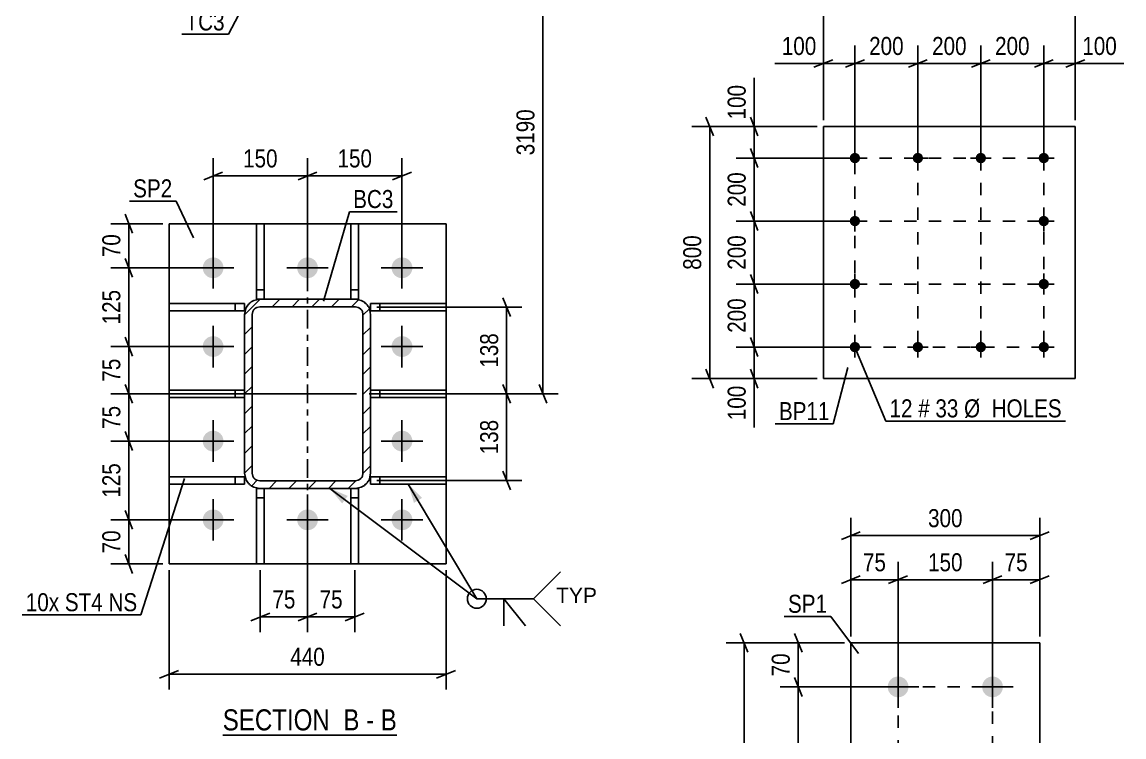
# Model space of a CAD drawing. Header units: millimetres. Extents: x 0 to 841, y 0 to 594.
# Drawn here: x 466.7 to 641.7, y 375.3 to 488.8 of the extents above; entities that cross this region are included whole.
import ezdxf

# ---------------------------------------------------------------- set-up
doc = ezdxf.new("R2010")
doc.units = ezdxf.units.MM
doc.linetypes.add('DXK_LINE_DOT2', pattern=[3.9198, 1.9599, -1.9599])
doc.linetypes.add('DXK_LINE_DOT3', pattern=[5.9187, 2.979, -0.9799, 0.9799, -0.9799])
doc.styles.add('Arial', font='ARIAL.TTF', dxfattribs={"height": 0.2})
doc.styles.add('Arial Narrow', font='ARIALN.TTF', dxfattribs={"height": 0.2})

# ---------------------------------------------------------------- blocks, each defined once
blk = doc.blocks.new('Unknown-681621213-14 - 29014')
at = {"color": 6, "linetype": 'Continuous'}
blk.add_line((498.55, 375.62), (526.2, 375.62), dxfattribs=at)
at = {"color": 0, "linetype": 'Continuous'}
for points in [[(516.66, 376.37), (516.66, 379.87), (498.55, 379.87), (498.55, 376.37)], [(520.27, 376.37), (520.27, 379.87), (517.71, 379.87), (517.71, 376.37)], [(522.59, 376.37), (522.59, 379.87), (521.32, 379.87), (521.32, 376.37)], [(526.2, 376.37), (526.2, 379.87), (523.64, 379.87), (523.64, 376.37)]]:
    blk.add_wipeout(points, dxfattribs=at)
at = {"color": 7, "linetype": 'Continuous', "style": 'Arial Narrow'}
for s, p in [('SECTION ', (498.55, 376.37)), ('B', (517.71, 376.37)), ('B', (523.64, 376.37)), ('-', (521.32, 376.37))]:
    blk.add_text(s, height=3.34, dxfattribs=at).set_placement(p)
blk = doc.blocks.new('Part-681621213-29037 - 29014')
at = {"color": 2, "linetype": 'Continuous'}
for p, q in [((518.92, 444.78), (518.92, 456.78)), ((518.92, 456.78), (520.12, 456.78)), ((520.12, 456.78), (520.12, 444.78)), ((520.12, 444.78), (519.62, 444.78))]:
    blk.add_line(p, q, dxfattribs=at)
at = {"color": 7, "linetype": 'DXK_LINE_DOT2'}
for p, q in [((518.92, 446.28), (520.12, 446.28)), ((519.62, 444.78), (518.92, 444.78))]:
    blk.add_line(p, q, dxfattribs=at)
blk = doc.blocks.new('Part-681621213-29035 - 29014')
at = {"color": 2, "linetype": 'Continuous'}
for p, q in [((518.92, 414.78), (518.92, 402.78)), ((520.12, 414.78), (519.62, 414.78)), ((520.12, 414.78), (520.12, 402.78)), ((520.12, 402.78), (518.92, 402.78))]:
    blk.add_line(p, q, dxfattribs=at)
at = {"color": 7, "linetype": 'DXK_LINE_DOT2'}
for p, q in [((519.62, 414.78), (518.92, 414.78)), ((518.92, 413.28), (520.12, 413.28))]:
    blk.add_line(p, q, dxfattribs=at)
blk = doc.blocks.new('Part-681621213-29036 - 29014')
at = {"color": 2, "linetype": 'Continuous'}
for p, q in [((503.92, 402.78), (503.92, 414.78)), ((503.92, 414.78), (504.42, 414.78)), ((505.12, 414.78), (505.12, 402.78)), ((505.12, 402.78), (503.92, 402.78))]:
    blk.add_line(p, q, dxfattribs=at)
at = {"color": 7, "linetype": 'DXK_LINE_DOT2'}
for p, q in [((503.92, 413.28), (505.12, 413.28)), ((504.42, 414.78), (505.12, 414.78))]:
    blk.add_line(p, q, dxfattribs=at)
blk = doc.blocks.new('Part-681621213-29020 - 29014')
at = {"linetype": 'Continuous'}
h = blk.add_hatch(dxfattribs=at)
h.set_pattern_fill('', scale=0.7, style=0, pattern_type=0)
h.set_pattern_definition([(45, (502.02, 417.1838), (-1.57154, 1.57154), [])])
h.paths.add_polyline_path([(502.02, 442.38), (502.02, 417.18), (502.2, 416.27), (502.72, 415.49), (503.5, 414.97), (504.42, 414.78), (519.62, 414.78), (520.54, 414.97), (521.32, 415.49), (521.84, 416.27), (522.02, 417.18), (522.02, 442.38), (521.84, 443.3), (521.32, 444.08), (520.54, 444.6), (519.62, 444.78), (504.42, 444.78), (503.5, 444.6), (502.72, 444.08), (502.2, 443.3)])
h.paths.add_polyline_path([(503.57, 443.23), (503.96, 443.49), (504.42, 443.58), (519.62, 443.58), (520.08, 443.49), (520.47, 443.23), (520.73, 442.84), (520.82, 442.38), (520.82, 417.18), (520.73, 416.72), (520.47, 416.34), (520.08, 416.08), (519.62, 415.98), (504.42, 415.98), (503.96, 416.08), (503.57, 416.34), (503.31, 416.72), (503.22, 417.18), (503.22, 442.38), (503.31, 442.84)])
at = {"color": 7, "linetype": 'DXK_LINE_DOT2'}
for p, q in [((503.5, 444.6), (504.42, 444.78)), ((504.42, 444.78), (519.62, 444.78)), ((519.62, 444.78), (520.54, 444.6)), ((502.02, 442.38), (502.2, 443.3)), ((503.31, 442.84), (503.22, 442.38)), ((504.42, 443.58), (503.96, 443.49)), ((504.42, 443.58), (519.62, 443.58)), ((520.08, 443.49), (519.62, 443.58)), ((520.82, 442.38), (520.73, 442.84)), ((521.84, 443.3), (522.02, 442.38)), ((502.02, 442.38), (502.02, 417.18)), ((503.22, 417.18), (503.22, 442.38)), ((520.82, 417.18), (520.82, 442.38)), ((522.02, 442.38), (522.02, 417.18)), ((502.2, 416.27), (502.02, 417.18)), ((503.22, 417.18), (503.31, 416.72)), ((520.73, 416.72), (520.82, 417.18)), ((522.02, 417.18), (521.84, 416.27)), ((504.42, 414.78), (503.5, 414.97)), ((503.96, 416.08), (504.42, 415.98)), ((504.42, 415.98), (519.62, 415.98)), ((519.62, 415.98), (520.08, 416.08)), ((520.54, 414.97), (519.62, 414.78)), ((504.42, 414.78), (519.62, 414.78))]:
    blk.add_line(p, q, dxfattribs=at)
at = {"color": 2, "linetype": 'Continuous'}
for p, q in [((504.42, 444.78), (503.5, 444.6)), ((504.42, 444.78), (519.62, 444.78)), ((520.54, 444.6), (519.62, 444.78)), ((502.2, 443.3), (502.02, 442.38)), ((503.22, 442.38), (503.31, 442.84)), ((503.96, 443.49), (504.42, 443.58)), ((504.42, 443.58), (519.62, 443.58)), ((519.62, 443.58), (520.08, 443.49)), ((520.73, 442.84), (520.82, 442.38)), ((522.02, 442.38), (521.84, 443.3)), ((502.02, 417.18), (502.02, 442.38)), ((503.22, 417.18), (503.22, 442.38)), ((520.82, 417.18), (520.82, 442.38)), ((522.02, 417.18), (522.02, 442.38)), ((502.02, 417.18), (502.2, 416.27)), ((503.31, 416.72), (503.22, 417.18)), ((520.82, 417.18), (520.73, 416.72)), ((521.84, 416.27), (522.02, 417.18)), ((503.5, 414.97), (504.42, 414.78)), ((504.42, 415.98), (503.96, 416.08)), ((504.42, 415.98), (519.62, 415.98)), ((520.08, 416.08), (519.62, 415.98)), ((519.62, 414.78), (520.54, 414.97)), ((504.42, 414.78), (519.62, 414.78))]:
    blk.add_line(p, q, dxfattribs=at)
at = {"color": 7, "linetype": 'DXK_LINE_DOT3'}
blk.add_line((512.02, 429.78), (512.02, 429.78), dxfattribs=at)
at = {"color": 7, "linetype": 'DXK_LINE_DOT2'}
for centre, radius, start, end in [((504.42, 442.38), 2.4, 112.5, 157.5), ((519.62, 442.38), 2.4, 22.5, 67.5), ((504.42, 442.38), 1.2, 112.5, 157.5), ((519.62, 442.38), 1.2, 22.5, 67.5), ((504.42, 417.18), 1.2, 202.5, 247.5), ((519.62, 417.18), 1.2, 292.5, 337.5), ((504.42, 417.18), 2.4, 202.5, 247.5), ((519.62, 417.18), 2.4, 292.5, 337.5)]:
    blk.add_arc(centre, radius, start, end, dxfattribs=at)
at = {"color": 2, "linetype": 'Continuous'}
for centre, radius, start, end in [((504.42, 442.38), 2.4, 112.5, 157.5), ((519.62, 442.38), 2.4, 22.5, 67.5), ((504.42, 442.38), 1.2, 112.5, 157.5), ((519.62, 442.38), 1.2, 22.5, 67.5), ((504.42, 417.18), 1.2, 202.5, 247.5), ((519.62, 417.18), 1.2, 292.5, 337.5), ((504.42, 417.18), 2.4, 202.5, 247.5), ((519.62, 417.18), 2.4, 292.5, 337.5)]:
    blk.add_arc(centre, radius, start, end, dxfattribs=at)
blk = doc.blocks.new('Part-681621213-29023 - 29014')
at = {"color": 7, "linetype": 'DXK_LINE_DOT3'}
blk.add_line((512.02, 392.78), (512.02, 466.78), dxfattribs=at)
at = {"color": 2, "linetype": 'Continuous'}
for p, q in [((490.02, 402.78), (490.02, 456.78)), ((534.02, 456.78), (490.02, 456.78)), ((534.02, 402.78), (534.02, 456.78)), ((534.02, 402.78), (490.02, 402.78))]:
    blk.add_line(p, q, dxfattribs=at)
blk = doc.blocks.new('Bolt-681621213-29088 - 29014')
at = {"linetype": 'Continuous'}
for points in [[(495.37, 449.78, -1), (498.67, 449.78, -1)], [(510.37, 449.78, -1), (513.67, 449.78, -1)], [(525.37, 449.78, -1), (528.67, 449.78, -1)], [(495.37, 437.28, -1), (498.67, 437.28, -1)], [(525.37, 437.28, -1), (528.67, 437.28, -1)], [(495.37, 422.28, -1), (498.67, 422.28, -1)], [(525.37, 422.28, -1), (528.67, 422.28, -1)], [(495.37, 409.78, -1), (498.67, 409.78, -1)], [(510.37, 409.78, -1), (513.67, 409.78, -1)], [(525.37, 409.78, -1), (528.67, 409.78, -1)]]:
    blk.add_hatch(color=1, dxfattribs=at).paths.add_polyline_path(points)
at = {"color": 1, "linetype": 'Continuous'}
for p, q in [((497.02, 446.48), (497.02, 453.08)), ((512.02, 446.48), (512.02, 453.08)), ((527.02, 446.48), (527.02, 453.08)), ((500.32, 449.78), (493.72, 449.78)), ((515.32, 449.78), (508.72, 449.78)), ((530.32, 449.78), (523.72, 449.78)), ((497.02, 433.98), (497.02, 440.58)), ((527.02, 433.98), (527.02, 440.58)), ((500.32, 437.28), (493.72, 437.28)), ((530.32, 437.28), (523.72, 437.28)), ((497.02, 418.98), (497.02, 425.58)), ((527.02, 418.98), (527.02, 425.58)), ((500.32, 422.28), (493.72, 422.28)), ((530.32, 422.28), (523.72, 422.28)), ((497.02, 406.48), (497.02, 413.08)), ((512.02, 406.48), (512.02, 413.08)), ((527.02, 406.48), (527.02, 413.08)), ((500.32, 409.78), (493.72, 409.78)), ((515.32, 409.78), (508.72, 409.78)), ((530.32, 409.78), (523.72, 409.78))]:
    blk.add_line(p, q, dxfattribs=at)
blk = doc.blocks.new('Part-681621213-29038 - 29014')
at = {"color": 2, "linetype": 'Continuous'}
for p, q in [((503.92, 444.78), (503.92, 456.78)), ((503.92, 456.78), (505.12, 456.78)), ((505.12, 456.78), (505.12, 444.78)), ((503.92, 444.78), (504.42, 444.78))]:
    blk.add_line(p, q, dxfattribs=at)
at = {"color": 7, "linetype": 'DXK_LINE_DOT2'}
for p, q in [((503.92, 446.28), (505.12, 446.28)), ((504.42, 444.78), (505.12, 444.78))]:
    blk.add_line(p, q, dxfattribs=at)
blk = doc.blocks.new('Part-681621213-29039 - 29014')
at = {"color": 2, "linetype": 'Continuous'}
for p, q in [((490.02, 429.18), (490.02, 430.38)), ((490.02, 430.38), (502.02, 430.38)), ((490.02, 429.18), (502.02, 429.18))]:
    blk.add_line(p, q, dxfattribs=at)
at = {"color": 7, "linetype": 'DXK_LINE_DOT2'}
for p, q in [((500.52, 429.18), (500.52, 430.38)), ((502.02, 430.38), (502.02, 429.18))]:
    blk.add_line(p, q, dxfattribs=at)
blk = doc.blocks.new('Part-681621213-29040 - 29014')
at = {"color": 2, "linetype": 'Continuous'}
for p, q in [((490.02, 442.93), (490.02, 444.13)), ((490.02, 444.13), (502.02, 444.13)), ((490.02, 442.93), (502.02, 442.93)), ((502.02, 444.13), (502.02, 442.93))]:
    blk.add_line(p, q, dxfattribs=at)
at = {"color": 7, "linetype": 'DXK_LINE_DOT2'}
blk.add_line((500.52, 442.93), (500.52, 444.13), dxfattribs=at)
blk = doc.blocks.new('Part-681621213-29041 - 29014')
at = {"color": 2, "linetype": 'Continuous'}
for p, q in [((490.02, 415.43), (490.02, 416.63)), ((490.02, 416.63), (502.02, 416.63)), ((502.02, 416.63), (502.02, 415.43)), ((490.02, 415.43), (502.02, 415.43))]:
    blk.add_line(p, q, dxfattribs=at)
at = {"color": 7, "linetype": 'DXK_LINE_DOT2'}
blk.add_line((500.52, 415.43), (500.52, 416.63), dxfattribs=at)
blk = doc.blocks.new('Part-681621213-29042 - 29014')
at = {"color": 2, "linetype": 'Continuous'}
for p, q in [((534.02, 430.38), (522.02, 430.38)), ((534.02, 429.18), (522.02, 429.18)), ((534.02, 430.38), (534.02, 429.18))]:
    blk.add_line(p, q, dxfattribs=at)
at = {"color": 7, "linetype": 'DXK_LINE_DOT2'}
for p, q in [((522.02, 430.38), (522.02, 429.18)), ((523.52, 429.18), (523.52, 430.38))]:
    blk.add_line(p, q, dxfattribs=at)
blk = doc.blocks.new('Part-681621213-29043 - 29014')
at = {"color": 2, "linetype": 'Continuous'}
for p, q in [((534.02, 444.13), (522.02, 444.13)), ((522.02, 442.93), (522.02, 444.13)), ((534.02, 442.93), (522.02, 442.93)), ((534.02, 444.13), (534.02, 442.93))]:
    blk.add_line(p, q, dxfattribs=at)
at = {"color": 7, "linetype": 'DXK_LINE_DOT2'}
blk.add_line((523.52, 442.93), (523.52, 444.13), dxfattribs=at)
blk = doc.blocks.new('Part-681621213-29044 - 29014')
at = {"color": 2, "linetype": 'Continuous'}
for p, q in [((534.02, 416.63), (522.02, 416.63)), ((522.02, 415.43), (522.02, 416.63)), ((534.02, 416.63), (534.02, 415.43)), ((534.02, 415.43), (522.02, 415.43))]:
    blk.add_line(p, q, dxfattribs=at)
at = {"color": 7, "linetype": 'DXK_LINE_DOT2'}
blk.add_line((523.52, 415.43), (523.52, 416.63), dxfattribs=at)
blk = doc.blocks.new('Bolt-681621213-30361 - 30359')
at = {"linetype": 'Continuous'}
for points in [[(605.82, 384.92, -1), (605.82, 381.62, -1)], [(620.82, 384.92, -1), (620.82, 381.62, -1)], [(605.82, 354.92, -1), (605.82, 351.62, -1)], [(620.82, 354.92, -1), (620.82, 351.62, -1)]]:
    blk.add_hatch(color=1, dxfattribs=at).paths.add_polyline_path(points)
at = {"color": 1, "linetype": 'Continuous'}
for p, q in [((605.82, 386.57), (605.82, 379.97)), ((620.82, 386.57), (620.82, 379.97)), ((602.52, 383.27), (609.12, 383.27)), ((617.52, 383.27), (624.12, 383.27)), ((605.82, 356.57), (605.82, 349.97)), ((620.82, 356.57), (620.82, 349.97)), ((602.52, 353.27), (609.12, 353.27)), ((617.52, 353.27), (624.12, 353.27))]:
    blk.add_line(p, q, dxfattribs=at)
blk = doc.blocks.new('Part-681621213-30360 - 30359')
at = {"color": 2, "linetype": 'Continuous'}
for p, q in [((598.32, 346.27), (598.32, 390.27)), ((598.32, 390.27), (628.32, 390.27)), ((628.32, 390.27), (628.32, 346.27)), ((628.32, 346.27), (598.32, 346.27))]:
    blk.add_line(p, q, dxfattribs=at)
blk = doc.blocks.new('Part-681621213-30452 - 30451')
at = {"color": 2, "linetype": 'Continuous'}
for p, q in [((593.96, 432.2), (593.96, 472.2)), ((593.96, 472.2), (633.96, 472.2)), ((633.96, 472.2), (633.96, 432.2)), ((633.96, 432.2), (593.96, 432.2))]:
    blk.add_line(p, q, dxfattribs=at)
blk = doc.blocks.new('Bolt-681621213-30453 - 30451')
at = {"linetype": 'Continuous'}
for points in [[(598.96, 468.02, -1), (598.96, 466.37, -1)], [(608.96, 468.02, -1), (608.96, 466.37, -1)], [(618.96, 468.02, -1), (618.96, 466.37, -1)], [(628.96, 468.02, -1), (628.96, 466.37, -1)], [(598.96, 458.02, -1), (598.96, 456.37, -1)], [(628.96, 458.02, -1), (628.96, 456.37, -1)], [(598.96, 448.02, -1), (598.96, 446.37, -1)], [(628.96, 448.02, -1), (628.96, 446.37, -1)], [(598.96, 438.02, -1), (598.96, 436.37, -1)], [(608.96, 438.02, -1), (608.96, 436.37, -1)], [(618.96, 438.02, -1), (618.96, 436.37, -1)], [(628.96, 438.02, -1), (628.96, 436.37, -1)]]:
    blk.add_hatch(color=1, dxfattribs=at).paths.add_polyline_path(points)
at = {"color": 1, "linetype": 'Continuous'}
for p, q in [((598.96, 468.85), (598.96, 465.55)), ((608.96, 468.85), (608.96, 465.55)), ((618.96, 468.85), (618.96, 465.55)), ((628.96, 468.85), (628.96, 465.55)), ((597.31, 467.2), (600.61, 467.2)), ((607.31, 467.2), (610.61, 467.2)), ((617.31, 467.2), (620.61, 467.2)), ((627.31, 467.2), (630.61, 467.2)), ((598.96, 458.85), (598.96, 455.55)), ((628.96, 458.85), (628.96, 455.55)), ((597.31, 457.2), (600.61, 457.2)), ((627.31, 457.2), (630.61, 457.2)), ((598.96, 448.85), (598.96, 445.55)), ((628.96, 448.85), (628.96, 445.55)), ((597.31, 447.2), (600.61, 447.2)), ((627.31, 447.2), (630.61, 447.2)), ((598.96, 438.85), (598.96, 435.55)), ((608.96, 438.85), (608.96, 435.55)), ((618.96, 438.85), (618.96, 435.55)), ((628.96, 438.85), (628.96, 435.55)), ((597.31, 437.2), (600.61, 437.2)), ((607.31, 437.2), (610.61, 437.2)), ((617.31, 437.2), (620.61, 437.2)), ((627.31, 437.2), (630.61, 437.2))]:
    blk.add_line(p, q, dxfattribs=at)
blk = doc.blocks.new('Rectangle-681621213-31766 - 30359')
at = {"color": 1, "linetype": 'DXK_LINE_DOT2'}
blk.add_lwpolyline([(605.82, 383.27), (620.82, 383.27), (620.82, 353.27), (605.82, 353.27), (605.82, 383.27)], close=True, dxfattribs=at)
blk = doc.blocks.new('Rectangle-681621213-31738 - 30451')
at = {"color": 1, "linetype": 'DXK_LINE_DOT2'}
blk.add_lwpolyline([(598.96, 467.2), (628.96, 467.2), (628.96, 437.2), (598.96, 437.2), (598.96, 467.2)], close=True, dxfattribs=at)
blk = doc.blocks.new('Line-681621213-31807 - 30451')
at = {"color": 1, "linetype": 'DXK_LINE_DOT2'}
blk.add_line((608.96, 467.2), (608.96, 437.2), dxfattribs=at)
blk = doc.blocks.new('Line-681621213-31820 - 30451')
at = {"color": 1, "linetype": 'DXK_LINE_DOT2'}
blk.add_line((618.96, 467.2), (618.96, 437.2), dxfattribs=at)
blk = doc.blocks.new('Line-681621213-31833 - 30451')
at = {"color": 1, "linetype": 'DXK_LINE_DOT2'}
blk.add_line((598.96, 457.2), (628.96, 457.2), dxfattribs=at)
blk = doc.blocks.new('Line-681621213-31846 - 30451')
at = {"color": 1, "linetype": 'DXK_LINE_DOT2'}
blk.add_line((598.96, 447.2), (628.96, 447.2), dxfattribs=at)
blk = doc.blocks.new('StraightDimension-681621213-37004 - 29014')
at = {"color": 7, "linetype": 'Continuous'}
for p, q in [((496.02, 409.78), (480.78, 409.78)), ((483.03, 411.28), (484.23, 408.28)), ((483.63, 402.78), (483.63, 409.78)), ((489.02, 402.78), (480.78, 402.78)), ((484.23, 401.28), (483.03, 404.28))]:
    blk.add_line(p, q, dxfattribs=at)
at = {"color": 0}
blk.add_wipeout([(482.88, 408.71), (478.68, 408.71), (478.68, 403.86), (482.88, 403.86)], dxfattribs=at)
at = {"color": 3, "style": 'Arial Narrow'}
blk.add_text('70', height=2.863, rotation=90.0002, dxfattribs=at).set_placement((482.28, 404.46))
blk = doc.blocks.new('StraightDimension-681621213-37003 - 29014')
at = {"color": 7, "linetype": 'Continuous'}
for p, q in [((483.03, 423.78), (484.23, 420.78)), ((496.02, 422.28), (480.78, 422.28)), ((483.63, 409.78), (483.63, 422.28)), ((496.02, 409.78), (480.78, 409.78)), ((484.23, 408.28), (483.03, 411.28))]:
    blk.add_line(p, q, dxfattribs=at)
at = {"color": 0}
blk.add_wipeout([(482.88, 419.38), (478.68, 419.38), (478.68, 412.69), (482.88, 412.69)], dxfattribs=at)
at = {"color": 3, "style": 'Arial Narrow'}
blk.add_text('125', height=2.863, rotation=90.0002, dxfattribs=at).set_placement((482.28, 413.29))
blk = doc.blocks.new('StraightDimension-681621213-37002 - 29014')
at = {"color": 7, "linetype": 'Continuous'}
for p, q in [((483.03, 431.28), (484.23, 428.28)), ((519.82, 429.78), (480.78, 429.78)), ((483.63, 422.28), (483.63, 429.78)), ((484.23, 420.78), (483.03, 423.78)), ((496.02, 422.28), (480.78, 422.28))]:
    blk.add_line(p, q, dxfattribs=at)
at = {"color": 0}
blk.add_wipeout([(482.88, 428.46), (478.68, 428.46), (478.68, 423.61), (482.88, 423.61)], dxfattribs=at)
at = {"color": 3, "style": 'Arial Narrow'}
blk.add_text('75', height=2.863, rotation=90.0002, dxfattribs=at).set_placement((482.28, 424.21))
blk = doc.blocks.new('StraightDimension-681621213-29830 - 29014')
at = {"color": 7, "linetype": 'Continuous'}
for p, q in [((544.24, 442.03), (543.04, 445.03)), ((523.02, 443.53), (546.04, 443.53)), ((543.64, 429.78), (543.64, 443.53)), ((543.04, 431.28), (544.24, 428.28)), ((523.02, 429.78), (546.04, 429.78))]:
    blk.add_line(p, q, dxfattribs=at)
at = {"color": 0}
blk.add_wipeout([(542.89, 440), (538.69, 440), (538.69, 433.32), (542.89, 433.32)], dxfattribs=at)
at = {"color": 3, "style": 'Arial Narrow'}
blk.add_text('138', height=2.863, rotation=90.0002, dxfattribs=at).set_placement((542.29, 433.92))
blk = doc.blocks.new('StraightDimension-681621213-36954 - 29014')
at = {"color": 7, "linetype": 'Continuous'}
for p, q in [((497.02, 450.78), (497.02, 467.2)), ((512.02, 450.78), (512.02, 467.2)), ((498.52, 464.95), (495.52, 463.75)), ((497.02, 464.35), (512.02, 464.35)), ((510.52, 463.75), (513.52, 464.95))]:
    blk.add_line(p, q, dxfattribs=at)
at = {"color": 0}
blk.add_wipeout([(507.86, 465.1), (507.86, 469.3), (501.18, 469.3), (501.18, 465.1)], dxfattribs=at)
at = {"color": 3, "style": 'Arial Narrow'}
blk.add_text('150', height=2.863, dxfattribs=at).set_placement((501.78, 465.7))
blk = doc.blocks.new('StraightDimension-681621213-37001 - 29014')
at = {"color": 7, "linetype": 'Continuous'}
for p, q in [((483.03, 438.78), (484.23, 435.78)), ((496.02, 437.28), (480.78, 437.28)), ((483.63, 429.78), (483.63, 437.28)), ((484.23, 428.28), (483.03, 431.28)), ((519.82, 429.78), (480.78, 429.78))]:
    blk.add_line(p, q, dxfattribs=at)
at = {"color": 0}
blk.add_wipeout([(482.88, 435.96), (478.68, 435.96), (478.68, 431.11), (482.88, 431.11)], dxfattribs=at)
at = {"color": 3, "style": 'Arial Narrow'}
blk.add_text('75', height=2.863, rotation=90.0002, dxfattribs=at).set_placement((482.28, 431.71))
blk = doc.blocks.new('StraightDimension-681621213-36999 - 29014')
at = {"color": 7, "linetype": 'Continuous'}
for p, q in [((483.03, 458.28), (484.23, 455.28)), ((489.02, 456.78), (480.78, 456.78)), ((483.63, 449.78), (483.63, 456.78)), ((484.23, 448.28), (483.03, 451.28)), ((496.02, 449.78), (480.78, 449.78))]:
    blk.add_line(p, q, dxfattribs=at)
at = {"color": 0}
blk.add_wipeout([(482.88, 455.71), (478.68, 455.71), (478.68, 450.86), (482.88, 450.86)], dxfattribs=at)
at = {"color": 3, "style": 'Arial Narrow'}
blk.add_text('70', height=2.863, rotation=90.0002, dxfattribs=at).set_placement((482.28, 451.46))
blk = doc.blocks.new('StraightDimension-681621213-30105 - 29014')
at = {"color": 7, "linetype": 'Continuous'}
for p, q in [((512.02, 413.78), (512.02, 391.97)), ((519.52, 401.78), (519.52, 391.97)), ((510.52, 393.77), (513.52, 394.97)), ((512.02, 394.37), (519.52, 394.37)), ((521.02, 394.97), (518.02, 393.77))]:
    blk.add_line(p, q, dxfattribs=at)
at = {"color": 0}
blk.add_wipeout([(518.2, 395.12), (518.2, 399.32), (513.34, 399.32), (513.34, 395.12)], dxfattribs=at)
at = {"color": 3, "style": 'Arial Narrow'}
blk.add_text('75', height=2.863, dxfattribs=at).set_placement((513.94, 395.72))
blk = doc.blocks.new('StraightDimension-681621213-29816 - 29014')
at = {"color": 7, "linetype": 'Continuous'}
for p, q in [((550.01, 511.28), (548.81, 514.28)), ((523.02, 512.78), (551.81, 512.78)), ((549.41, 429.78), (549.41, 512.78)), ((548.81, 431.28), (550.01, 428.28)), ((521.82, 429.78), (551.81, 429.78))]:
    blk.add_line(p, q, dxfattribs=at)
at = {"color": 0}
blk.add_wipeout([(548.66, 475.54), (544.46, 475.54), (544.46, 467.03), (548.66, 467.03)], dxfattribs=at)
at = {"color": 3, "style": 'Arial Narrow'}
blk.add_text('3190', height=2.863, rotation=90.0002, dxfattribs=at).set_placement((548.06, 467.63))
blk = doc.blocks.new('StraightDimension-681621213-36956 - 29014')
at = {"color": 7, "linetype": 'Continuous'}
for p, q in [((512.02, 450.78), (512.02, 467.2)), ((527.02, 450.78), (527.02, 467.2)), ((513.52, 464.95), (510.52, 463.75)), ((512.02, 464.35), (527.02, 464.35)), ((525.52, 463.75), (528.52, 464.95))]:
    blk.add_line(p, q, dxfattribs=at)
at = {"color": 0}
blk.add_wipeout([(522.86, 465.1), (522.86, 469.3), (516.18, 469.3), (516.18, 465.1)], dxfattribs=at)
at = {"color": 3, "style": 'Arial Narrow'}
blk.add_text('150', height=2.863, dxfattribs=at).set_placement((516.78, 465.7))
blk = doc.blocks.new('StraightDimension-681621213-30106 - 29014')
at = {"color": 7, "linetype": 'Continuous'}
for p, q in [((512.02, 413.78), (512.02, 391.97)), ((504.52, 401.78), (504.52, 391.97)), ((503.02, 393.77), (506.02, 394.97)), ((504.52, 394.37), (512.02, 394.37)), ((513.52, 394.97), (510.52, 393.77))]:
    blk.add_line(p, q, dxfattribs=at)
at = {"color": 0}
blk.add_wipeout([(510.7, 395.12), (510.7, 399.32), (505.84, 399.32), (505.84, 395.12)], dxfattribs=at)
at = {"color": 3, "style": 'Arial Narrow'}
blk.add_text('75', height=2.863, dxfattribs=at).set_placement((506.44, 395.72))
blk = doc.blocks.new('StraightDimension-681621213-30281 - 29014')
at = {"color": 7, "linetype": 'Continuous'}
for p, q in [((490.02, 401.78), (490.02, 382.87)), ((534.02, 401.78), (534.02, 382.87)), ((491.52, 385.87), (488.52, 384.67)), ((490.02, 385.27), (534.02, 385.27)), ((532.52, 384.67), (535.52, 385.87))]:
    blk.add_line(p, q, dxfattribs=at)
at = {"color": 0}
blk.add_wipeout([(515.36, 386.02), (515.36, 390.22), (508.68, 390.22), (508.68, 386.02)], dxfattribs=at)
at = {"color": 3, "style": 'Arial Narrow'}
blk.add_text('440', height=2.863, dxfattribs=at).set_placement((509.28, 386.62))
blk = doc.blocks.new('StraightDimension-681621213-29831 - 29014')
at = {"color": 7, "linetype": 'Continuous'}
for p, q in [((544.24, 428.28), (543.04, 431.28)), ((523.02, 429.78), (546.04, 429.78)), ((543.64, 416.03), (543.64, 429.78)), ((543.04, 417.53), (544.24, 414.53)), ((523.02, 416.03), (546.04, 416.03))]:
    blk.add_line(p, q, dxfattribs=at)
at = {"color": 0}
blk.add_wipeout([(542.89, 426.25), (538.69, 426.25), (538.69, 419.57), (542.89, 419.57)], dxfattribs=at)
at = {"color": 3, "style": 'Arial Narrow'}
blk.add_text('138', height=2.863, rotation=90.0002, dxfattribs=at).set_placement((542.29, 420.17))
blk = doc.blocks.new('StraightDimension-681621213-37000 - 29014')
at = {"color": 7, "linetype": 'Continuous'}
for p, q in [((484.23, 448.28), (483.03, 451.28)), ((496.02, 449.78), (480.78, 449.78)), ((483.63, 437.28), (483.63, 449.78)), ((483.03, 438.78), (484.23, 435.78)), ((496.02, 437.28), (480.78, 437.28))]:
    blk.add_line(p, q, dxfattribs=at)
at = {"color": 0}
blk.add_wipeout([(482.88, 446.88), (478.68, 446.88), (478.68, 440.19), (482.88, 440.19)], dxfattribs=at)
at = {"color": 3, "style": 'Arial Narrow'}
blk.add_text('125', height=2.863, rotation=90.0002, dxfattribs=at).set_placement((482.28, 440.79))
blk = doc.blocks.new('StraightDimension-681621213-30585 - 30359')
at = {"color": 7, "linetype": 'Continuous'}
for p, q in [((581.95, 388.77), (580.75, 391.77)), ((597.32, 390.27), (578.5, 390.27)), ((581.35, 346.27), (581.35, 390.27)), ((580.75, 347.77), (581.95, 344.77)), ((597.32, 346.27), (578.5, 346.27))]:
    blk.add_line(p, q, dxfattribs=at)
at = {"color": 0}
blk.add_wipeout([(580.6, 371.61), (576.4, 371.61), (576.4, 364.92), (580.6, 364.92)], dxfattribs=at)
at = {"color": 3, "style": 'Arial Narrow'}
blk.add_text('440', height=2.863, rotation=90.0002, dxfattribs=at).set_placement((580, 365.52))
blk = doc.blocks.new('StraightDimension-681621213-30573 - 30359')
at = {"color": 7, "linetype": 'Continuous'}
for p, q in [((589.36, 391.77), (590.56, 388.77)), ((597.32, 390.27), (587.11, 390.27)), ((589.96, 383.27), (589.96, 390.27)), ((590.56, 381.77), (589.36, 384.77)), ((604.82, 383.27), (587.11, 383.27))]:
    blk.add_line(p, q, dxfattribs=at)
at = {"color": 0}
blk.add_wipeout([(589.21, 389.19), (585.01, 389.19), (585.01, 384.34), (589.21, 384.34)], dxfattribs=at)
at = {"color": 3, "style": 'Arial Narrow'}
blk.add_text('70', height=2.863, rotation=90.0002, dxfattribs=at).set_placement((588.61, 384.94))
blk = doc.blocks.new('StraightDimension-681621213-30574 - 30359')
at = {"color": 7, "linetype": 'Continuous'}
for p, q in [((590.56, 381.77), (589.36, 384.77)), ((604.82, 383.27), (587.11, 383.27)), ((589.96, 353.27), (589.96, 383.27)), ((589.36, 354.77), (590.56, 351.77)), ((604.82, 353.27), (587.11, 353.27))]:
    blk.add_line(p, q, dxfattribs=at)
at = {"color": 0}
blk.add_wipeout([(589.21, 371.61), (585.01, 371.61), (585.01, 364.92), (589.21, 364.92)], dxfattribs=at)
at = {"color": 3, "style": 'Arial Narrow'}
blk.add_text('300', height=2.863, rotation=90.0002, dxfattribs=at).set_placement((588.61, 365.52))
blk = doc.blocks.new('StraightDimension-681621213-30589 - 30359')
at = {"color": 7, "linetype": 'Continuous'}
for p, q in [((620.82, 384.27), (620.82, 403.12)), ((628.32, 391.27), (628.32, 403.12)), ((619.32, 399.67), (622.32, 400.87)), ((629.82, 400.87), (626.82, 399.67)), ((620.82, 400.27), (628.32, 400.27))]:
    blk.add_line(p, q, dxfattribs=at)
at = {"color": 0}
blk.add_wipeout([(627, 401.02), (627, 405.22), (622.14, 405.22), (622.14, 401.02)], dxfattribs=at)
at = {"color": 3, "style": 'Arial Narrow'}
blk.add_text('75', height=2.863, dxfattribs=at).set_placement((622.74, 401.62))
blk = doc.blocks.new('StraightDimension-681621213-30590 - 30359')
at = {"color": 7, "linetype": 'Continuous'}
for p, q in [((605.82, 384.27), (605.82, 403.12)), ((620.82, 384.27), (620.82, 403.12)), ((607.32, 400.87), (604.32, 399.67)), ((619.32, 399.67), (622.32, 400.87)), ((605.82, 400.27), (620.82, 400.27))]:
    blk.add_line(p, q, dxfattribs=at)
at = {"color": 0}
blk.add_wipeout([(616.66, 401.02), (616.66, 405.22), (609.98, 405.22), (609.98, 401.02)], dxfattribs=at)
at = {"color": 3, "style": 'Arial Narrow'}
blk.add_text('150', height=2.863, dxfattribs=at).set_placement((610.58, 401.62))
blk = doc.blocks.new('StraightDimension-681621213-30591 - 30359')
at = {"color": 7, "linetype": 'Continuous'}
for p, q in [((598.32, 391.27), (598.32, 403.12)), ((605.82, 384.27), (605.82, 403.12)), ((596.82, 399.67), (599.82, 400.87)), ((607.32, 400.87), (604.32, 399.67)), ((598.32, 400.27), (605.82, 400.27))]:
    blk.add_line(p, q, dxfattribs=at)
at = {"color": 0}
blk.add_wipeout([(604.5, 401.02), (604.5, 405.22), (599.64, 405.22), (599.64, 401.02)], dxfattribs=at)
at = {"color": 3, "style": 'Arial Narrow'}
blk.add_text('75', height=2.863, dxfattribs=at).set_placement((600.24, 401.62))
blk = doc.blocks.new('StraightDimension-681621213-30601 - 30359')
at = {"color": 7, "linetype": 'Continuous'}
for p, q in [((598.32, 391.27), (598.32, 410.12)), ((628.32, 391.27), (628.32, 410.12)), ((599.82, 407.87), (596.82, 406.67)), ((626.82, 406.67), (629.82, 407.87)), ((598.32, 407.27), (628.32, 407.27))]:
    blk.add_line(p, q, dxfattribs=at)
at = {"color": 0}
blk.add_wipeout([(616.66, 408.02), (616.66, 412.22), (609.98, 412.22), (609.98, 408.02)], dxfattribs=at)
at = {"color": 3, "style": 'Arial Narrow'}
blk.add_text('300', height=2.863, dxfattribs=at).set_placement((610.58, 408.62))
blk = doc.blocks.new('StraightDimension-681621213-30737 - 30451')
at = {"color": 7, "linetype": 'Continuous'}
for p, q in [((628.96, 468.2), (628.96, 485.05)), ((633.96, 473.2), (633.96, 485.05)), ((627.46, 481.6), (630.46, 482.8)), ((628.96, 482.2), (633.96, 482.2)), ((635.46, 482.8), (632.46, 481.6))]:
    blk.add_line(p, q, dxfattribs=at)
at = {"color": 0}
blk.add_wipeout([(641.17, 482.95), (641.17, 487.15), (634.48, 487.15), (634.48, 482.95)], dxfattribs=at)
at = {"color": 7, "linetype": 'Continuous'}
blk.add_line((633.96, 482.2), (641.69, 482.2), dxfattribs=at)
blk.add_line((633.96, 482.2), (641.69, 482.2), dxfattribs=at)
at = {"color": 3, "style": 'Arial Narrow'}
blk.add_text('100', height=2.863, dxfattribs=at).set_placement((635.08, 483.55))
blk = doc.blocks.new('StraightDimension-681621213-37283 - 30451')
at = {"color": 7, "linetype": 'Continuous'}
for p, q in [((608.96, 468.2), (608.96, 485.05)), ((618.96, 468.2), (618.96, 485.05)), ((607.46, 481.6), (610.46, 482.8)), ((608.96, 482.2), (618.96, 482.2)), ((620.46, 482.8), (617.46, 481.6))]:
    blk.add_line(p, q, dxfattribs=at)
at = {"color": 0}
blk.add_wipeout([(617.3, 482.95), (617.3, 487.15), (610.62, 487.15), (610.62, 482.95)], dxfattribs=at)
at = {"color": 3, "style": 'Arial Narrow'}
blk.add_text('200', height=2.863, dxfattribs=at).set_placement((611.22, 483.55))
blk = doc.blocks.new('StraightDimension-681621213-30713 - 30451')
at = {"color": 7, "linetype": 'Continuous'}
for p, q in [((582.36, 473.7), (583.56, 470.7)), ((592.96, 472.2), (580.11, 472.2)), ((582.96, 467.2), (582.96, 472.2)), ((583.56, 465.7), (582.36, 468.7)), ((597.96, 467.2), (580.11, 467.2))]:
    blk.add_line(p, q, dxfattribs=at)
at = {"color": 0}
blk.add_wipeout([(582.21, 479.41), (578.01, 479.41), (578.01, 472.72), (582.21, 472.72)], dxfattribs=at)
at = {"color": 7, "linetype": 'Continuous'}
blk.add_line((582.96, 472.2), (582.96, 479.93), dxfattribs=at)
blk.add_line((582.96, 472.2), (582.96, 479.93), dxfattribs=at)
at = {"color": 3, "style": 'Arial Narrow'}
blk.add_text('100', height=2.863, rotation=90.0002, dxfattribs=at).set_placement((581.61, 473.32))
blk = doc.blocks.new('StraightDimension-681621213-30717 - 30451')
at = {"color": 7, "linetype": 'Continuous'}
for p, q in [((582.36, 438.7), (583.56, 435.7)), ((597.96, 437.2), (580.11, 437.2)), ((582.96, 432.2), (582.96, 437.2)), ((583.56, 430.7), (582.36, 433.7)), ((592.96, 432.2), (580.11, 432.2))]:
    blk.add_line(p, q, dxfattribs=at)
at = {"color": 0}
blk.add_wipeout([(582.21, 431.67), (578.01, 431.67), (578.01, 424.99), (582.21, 424.99)], dxfattribs=at)
at = {"color": 7, "linetype": 'Continuous'}
blk.add_line((582.96, 432.2), (582.96, 424.46), dxfattribs=at)
blk.add_line((582.96, 432.2), (582.96, 424.46), dxfattribs=at)
at = {"color": 3, "style": 'Arial Narrow'}
blk.add_text('100', height=2.863, rotation=90.0002, dxfattribs=at).set_placement((581.61, 425.59))
blk = doc.blocks.new('StraightDimension-681621213-30733 - 30451')
at = {"color": 7, "linetype": 'Continuous'}
for p, q in [((576.5, 470.7), (575.3, 473.7)), ((592.96, 472.2), (573.05, 472.2)), ((575.9, 432.2), (575.9, 472.2)), ((575.3, 433.7), (576.5, 430.7)), ((592.96, 432.2), (573.05, 432.2))]:
    blk.add_line(p, q, dxfattribs=at)
at = {"color": 0}
blk.add_wipeout([(575.15, 455.54), (570.95, 455.54), (570.95, 448.86), (575.15, 448.86)], dxfattribs=at)
at = {"color": 3, "style": 'Arial Narrow'}
blk.add_text('800', height=2.863, rotation=90.0002, dxfattribs=at).set_placement((574.55, 449.46))
blk = doc.blocks.new('StraightDimension-681621213-30741 - 30451')
at = {"color": 7, "linetype": 'Continuous'}
for p, q in [((593.96, 473.2), (593.96, 485.05)), ((598.96, 468.2), (598.96, 485.05)), ((592.46, 481.6), (595.46, 482.8)), ((593.96, 482.2), (598.96, 482.2)), ((600.46, 482.8), (597.46, 481.6))]:
    blk.add_line(p, q, dxfattribs=at)
at = {"color": 0}
blk.add_wipeout([(593.43, 482.95), (593.43, 487.15), (586.75, 487.15), (586.75, 482.95)], dxfattribs=at)
at = {"color": 7, "linetype": 'Continuous'}
blk.add_line((593.96, 482.2), (586.23, 482.2), dxfattribs=at)
blk.add_line((593.96, 482.2), (586.23, 482.2), dxfattribs=at)
at = {"color": 3, "style": 'Arial Narrow'}
blk.add_text('100', height=2.863, dxfattribs=at).set_placement((587.35, 483.55))
blk = doc.blocks.new('StraightDimension-681621213-30757 - 30451')
at = {"color": 7, "linetype": 'Continuous'}
for p, q in [((593.96, 473.2), (593.96, 493.5)), ((633.96, 473.2), (633.96, 493.5)), ((595.46, 491.25), (592.46, 490.05)), ((593.96, 490.65), (633.96, 490.65)), ((632.46, 490.05), (635.46, 491.25))]:
    blk.add_line(p, q, dxfattribs=at)
at = {"color": 0}
blk.add_wipeout([(617.3, 491.4), (617.3, 495.6), (610.62, 495.6), (610.62, 491.4)], dxfattribs=at)
at = {"color": 3, "style": 'Arial Narrow'}
blk.add_text('800', height=2.863, dxfattribs=at).set_placement((611.22, 492))
blk = doc.blocks.new('StraightDimension-681621213-37275 - 30451')
at = {"color": 7, "linetype": 'Continuous'}
for p, q in [((582.36, 448.7), (583.56, 445.7)), ((597.96, 447.2), (580.11, 447.2)), ((582.96, 437.2), (582.96, 447.2)), ((583.56, 435.7), (582.36, 438.7)), ((597.96, 437.2), (580.11, 437.2))]:
    blk.add_line(p, q, dxfattribs=at)
at = {"color": 0}
blk.add_wipeout([(582.21, 445.54), (578.01, 445.54), (578.01, 438.86), (582.21, 438.86)], dxfattribs=at)
at = {"color": 3, "style": 'Arial Narrow'}
blk.add_text('200', height=2.863, rotation=90.0002, dxfattribs=at).set_placement((581.61, 439.46))
blk = doc.blocks.new('StraightDimension-681621213-37277 - 30451')
at = {"color": 7, "linetype": 'Continuous'}
for p, q in [((582.36, 458.7), (583.56, 455.7)), ((597.96, 457.2), (580.11, 457.2)), ((582.96, 447.2), (582.96, 457.2)), ((583.56, 445.7), (582.36, 448.7)), ((597.96, 447.2), (580.11, 447.2))]:
    blk.add_line(p, q, dxfattribs=at)
at = {"color": 0}
blk.add_wipeout([(582.21, 455.54), (578.01, 455.54), (578.01, 448.86), (582.21, 448.86)], dxfattribs=at)
at = {"color": 3, "style": 'Arial Narrow'}
blk.add_text('200', height=2.863, rotation=90.0002, dxfattribs=at).set_placement((581.61, 449.46))
blk = doc.blocks.new('StraightDimension-681621213-37279 - 30451')
at = {"color": 7, "linetype": 'Continuous'}
for p, q in [((582.36, 468.7), (583.56, 465.7)), ((597.96, 467.2), (580.11, 467.2)), ((582.96, 457.2), (582.96, 467.2)), ((583.56, 455.7), (582.36, 458.7)), ((597.96, 457.2), (580.11, 457.2))]:
    blk.add_line(p, q, dxfattribs=at)
at = {"color": 0}
blk.add_wipeout([(582.21, 465.54), (578.01, 465.54), (578.01, 458.86), (582.21, 458.86)], dxfattribs=at)
at = {"color": 3, "style": 'Arial Narrow'}
blk.add_text('200', height=2.863, rotation=90.0002, dxfattribs=at).set_placement((581.61, 459.46))
blk = doc.blocks.new('StraightDimension-681621213-37281 - 30451')
at = {"color": 7, "linetype": 'Continuous'}
for p, q in [((598.96, 468.2), (598.96, 485.05)), ((608.96, 468.2), (608.96, 485.05)), ((597.46, 481.6), (600.46, 482.8)), ((598.96, 482.2), (608.96, 482.2)), ((610.46, 482.8), (607.46, 481.6))]:
    blk.add_line(p, q, dxfattribs=at)
at = {"color": 0}
blk.add_wipeout([(607.3, 482.95), (607.3, 487.15), (600.62, 487.15), (600.62, 482.95)], dxfattribs=at)
at = {"color": 3, "style": 'Arial Narrow'}
blk.add_text('200', height=2.863, dxfattribs=at).set_placement((601.22, 483.55))
blk = doc.blocks.new('StraightDimension-681621213-37285 - 30451')
at = {"color": 7, "linetype": 'Continuous'}
for p, q in [((618.96, 468.2), (618.96, 485.05)), ((628.96, 468.2), (628.96, 485.05)), ((617.46, 481.6), (620.46, 482.8)), ((618.96, 482.2), (628.96, 482.2)), ((630.46, 482.8), (627.46, 481.6))]:
    blk.add_line(p, q, dxfattribs=at)
at = {"color": 0}
blk.add_wipeout([(627.3, 482.95), (627.3, 487.15), (620.62, 487.15), (620.62, 482.95)], dxfattribs=at)
at = {"color": 3, "style": 'Arial Narrow'}
blk.add_text('200', height=2.863, dxfattribs=at).set_placement((621.22, 483.55))
blk = doc.blocks.new('Mark-681621213-29502 - 29014')
at = {"color": 0}
blk.add_wipeout([(498.84, 487.44), (498.84, 490.44), (492.64, 490.44), (492.64, 487.44)], dxfattribs=at)
blk.add_wipeout([(498.84, 487.44), (498.84, 490.44), (492.64, 490.44), (492.64, 487.44)], dxfattribs=at)
at = {"color": 30, "linetype": 'Continuous'}
for p in [(505.42, 498.17), (492.04, 486.84)]:
    blk.add_line(p, (499.44, 486.84), dxfattribs=at)
at = {"color": 3, "style": 'Arial Narrow'}
blk.add_text('TC3', height=2.863, dxfattribs=at).set_placement((492.64, 487.44))
blk = doc.blocks.new('Mark-681621213-30176 - 29014')
at = {"color": 0}
blk.add_wipeout([(525.66, 459.26), (525.66, 462.26), (519.27, 462.26), (519.27, 459.26)], dxfattribs=at)
blk.add_wipeout([(525.66, 459.26), (525.66, 462.26), (519.27, 462.26), (519.27, 459.26)], dxfattribs=at)
at = {"color": 30, "linetype": 'Continuous'}
for p, q in [((514.55, 444.47), (518.67, 458.66)), ((518.67, 458.66), (526.26, 458.66))]:
    blk.add_line(p, q, dxfattribs=at)
at = {"color": 3, "style": 'Arial Narrow'}
blk.add_text('BC3', height=2.863, dxfattribs=at).set_placement((519.27, 459.26))
blk = doc.blocks.new('Mark-681621213-30302 - 29014')
at = {"color": 0}
blk.add_wipeout([(490.53, 460.95), (490.53, 463.95), (484.32, 463.95), (484.32, 460.95)], dxfattribs=at)
blk.add_wipeout([(490.53, 460.95), (490.53, 463.95), (484.32, 463.95), (484.32, 460.95)], dxfattribs=at)
at = {"color": 30, "linetype": 'Continuous'}
for p in [(483.72, 460.35), (493.91, 454.52)]:
    blk.add_line(p, (491.13, 460.35), dxfattribs=at)
at = {"color": 3, "style": 'Arial Narrow'}
blk.add_text('SP2', height=2.863, dxfattribs=at).set_placement((484.32, 460.95))
blk = doc.blocks.new('MarkSet-681621213-30238 - 29014')
at = {"color": 0}
for points in [[(472.57, 395.28), (472.57, 398.28), (467.27, 398.28), (467.27, 395.28)], [(479.5, 395.28), (479.5, 398.28), (473.47, 398.28), (473.47, 395.28)], [(484.96, 395.28), (484.96, 398.28), (480.4, 398.28), (480.4, 395.28)]]:
    blk.add_wipeout(points, dxfattribs=at)
for points in [[(472.57, 395.28), (472.57, 398.28), (467.27, 398.28), (467.27, 395.28)], [(479.5, 395.28), (479.5, 398.28), (473.47, 398.28), (473.47, 395.28)], [(484.96, 395.28), (484.96, 398.28), (480.4, 398.28), (480.4, 395.28)]]:
    blk.add_wipeout(points, dxfattribs=at)
at = {"color": 30, "linetype": 'Continuous'}
for p in [(492.45, 416.36), (466.67, 394.68)]:
    blk.add_line(p, (485.56, 394.68), dxfattribs=at)
at = {"color": 3, "style": 'Arial Narrow'}
for s, p in [('10x', (467.27, 395.28)), ('ST4', (473.47, 395.28)), ('NS', (480.4, 395.28))]:
    blk.add_text(s, height=2.863, dxfattribs=at).set_placement(p)
blk = doc.blocks.new('WeldMark-681621213-33772 - 29014')
at = {"linetype": 'Continuous'}
for points in [[(528.92, 412.47), (528.02, 415.43), (530.2, 413.25)], [(517.51, 412.38), (515.56, 414.78), (518.41, 413.58)]]:
    blk.add_hatch(color=30, dxfattribs=at).paths.add_polyline_path(points)
at = {"color": 30, "linetype": 'Continuous'}
for p, q in [((528.02, 415.43), (538.9, 397.26)), ((515.56, 414.78), (538.9, 397.26)), ((538.9, 397.26), (547.9, 397.26))]:
    blk.add_line(p, q, dxfattribs=at)
at = {"color": 3, "linetype": 'Continuous'}
for q in [(546.62, 392.97), (543.19, 392.97)]:
    blk.add_line((543.19, 397.26), q, dxfattribs=at)
for start, end in [(90, 270), (270, 90)]:
    blk.add_arc((538.9, 397.26), 1.5, start, end, dxfattribs=at)
at = {"color": 0, "linetype": 'Continuous'}
blk.add_wipeout([(557.98, 396.61), (557.98, 399.11), (551.5, 399.11), (551.5, 396.61)], dxfattribs=at)
blk.add_wipeout([(557.98, 396.61), (557.98, 399.11), (551.5, 399.11), (551.5, 396.61)], dxfattribs=at)
at = {"color": 3, "linetype": 'Continuous'}
for q in [(552.19, 401.54), (552.19, 392.97)]:
    blk.add_line((547.9, 397.26), q, dxfattribs=at)
at = {"color": 3, "linetype": 'Continuous', "style": 'Arial'}
blk.add_text('TYP', height=2.388, dxfattribs=at).set_placement((551.5, 396.61))
blk = doc.blocks.new('Mark-681621213-30809 - 30359')
at = {"color": 0}
blk.add_wipeout([(594.54, 395.03), (594.54, 398.03), (588.33, 398.03), (588.33, 395.03)], dxfattribs=at)
blk.add_wipeout([(594.54, 395.03), (594.54, 398.03), (588.33, 398.03), (588.33, 395.03)], dxfattribs=at)
at = {"color": 30, "linetype": 'Continuous'}
for p in [(587.73, 394.43), (599.55, 388.58)]:
    blk.add_line(p, (595.14, 394.43), dxfattribs=at)
at = {"color": 3, "style": 'Arial Narrow'}
blk.add_text('SP1', height=2.863, dxfattribs=at).set_placement((588.33, 395.03))
blk = doc.blocks.new('Mark-681621213-30835 - 30451')
at = {"color": 0}
blk.add_wipeout([(594.93, 425.6), (594.93, 428.6), (586.89, 428.6), (586.89, 425.6)], dxfattribs=at)
blk.add_wipeout([(594.93, 425.6), (594.93, 428.6), (586.89, 428.6), (586.89, 425.6)], dxfattribs=at)
at = {"color": 30, "linetype": 'Continuous'}
for p in [(597.81, 433.93), (586.29, 425)]:
    blk.add_line(p, (595.53, 425), dxfattribs=at)
at = {"color": 3, "style": 'Arial Narrow'}
blk.add_text('BP11', height=2.863, dxfattribs=at).set_placement((586.89, 425.6))
blk = doc.blocks.new('Mark-681621213-30838 - 30451')
at = {"color": 0}
for points in [[(608.12, 426.04), (608.12, 429.04), (604.46, 429.04), (604.46, 426.04)], [(610.84, 426.04), (610.84, 429.04), (609.02, 429.04), (609.02, 426.04)], [(615.4, 426.04), (615.4, 429.04), (611.74, 429.04), (611.74, 426.04)], [(631.83, 426.04), (631.83, 429.04), (616.3, 429.04), (616.3, 426.04)]]:
    blk.add_wipeout(points, dxfattribs=at)
for points in [[(608.12, 426.04), (608.12, 429.04), (604.46, 429.04), (604.46, 426.04)], [(610.84, 426.04), (610.84, 429.04), (609.02, 429.04), (609.02, 426.04)], [(615.4, 426.04), (615.4, 429.04), (611.74, 429.04), (611.74, 426.04)], [(631.83, 426.04), (631.83, 429.04), (616.3, 429.04), (616.3, 426.04)]]:
    blk.add_wipeout(points, dxfattribs=at)
at = {"color": 7, "linetype": 'Continuous'}
for p, q in [((598.96, 437.2), (603.86, 425.44)), ((603.86, 425.44), (632.43, 425.44))]:
    blk.add_line(p, q, dxfattribs=at)
at = {"color": 3, "style": 'Arial Narrow'}
for s, height, p in [('12', 2.863, (604.46, 426.04)), ('#', 2.86, (609.02, 426.04)), ('33', 2.863, (611.74, 426.04)), ('Ø  HOLES', 2.863, (616.3, 426.04))]:
    blk.add_text(s, height=height, dxfattribs=at).set_placement(p)

msp = doc.modelspace()

# ---------------------------------------------------------------- block references
for name in ['Mark-681621213-29502 - 29014', 'Part-681621213-30452 - 30451', 'Bolt-681621213-30453 - 30451', 'Part-681621213-29023 - 29014', 'Rectangle-681621213-31738 - 30451', 'Line-681621213-31807 - 30451', 'Line-681621213-31820 - 30451', 'Line-681621213-31833 - 30451', 'Part-681621213-29038 - 29014', 'Part-681621213-29037 - 29014', 'Bolt-681621213-29088 - 29014', 'Line-681621213-31846 - 30451', 'Part-681621213-29020 - 29014', 'Part-681621213-29040 - 29014', 'Part-681621213-29043 - 29014', 'Part-681621213-29039 - 29014', 'Part-681621213-29042 - 29014', 'Part-681621213-29041 - 29014', 'Part-681621213-29044 - 29014', 'Part-681621213-29036 - 29014', 'Part-681621213-29035 - 29014', 'StraightDimension-681621213-30585 - 30359', 'Part-681621213-30360 - 30359', 'Bolt-681621213-30361 - 30359', 'Rectangle-681621213-31766 - 30359', 'Unknown-681621213-14 - 29014']:
    msp.add_blockref(name, (0, 0))

# ---------------------------------------------------------------- next in the draw order: block references
for name in ['StraightDimension-681621213-37283 - 30451', 'StraightDimension-681621213-30737 - 30451', 'StraightDimension-681621213-30713 - 30451', 'StraightDimension-681621213-36954 - 29014', 'StraightDimension-681621213-29830 - 29014', 'StraightDimension-681621213-30717 - 30451', 'Mark-681621213-30838 - 30451', 'StraightDimension-681621213-30105 - 29014', 'StraightDimension-681621213-37004 - 29014', 'StraightDimension-681621213-30589 - 30359', 'StraightDimension-681621213-30573 - 30359']:
    msp.add_blockref(name, (0, 0))

# ---------------------------------------------------------------- next in the draw order: block references
for name in ['StraightDimension-681621213-29816 - 29014', 'StraightDimension-681621213-30733 - 30451', 'StraightDimension-681621213-36999 - 29014', 'StraightDimension-681621213-37003 - 29014', 'StraightDimension-681621213-30106 - 29014', 'StraightDimension-681621213-30574 - 30359']:
    msp.add_blockref(name, (0, 0))

# ---------------------------------------------------------------- next in the draw order: block references
for name in ['StraightDimension-681621213-30741 - 30451', 'StraightDimension-681621213-36956 - 29014', 'Mark-681621213-30302 - 29014', 'StraightDimension-681621213-37275 - 30451', 'Mark-681621213-30835 - 30451', 'StraightDimension-681621213-37002 - 29014', 'StraightDimension-681621213-29831 - 29014', 'StraightDimension-681621213-30590 - 30359', 'StraightDimension-681621213-30281 - 29014']:
    msp.add_blockref(name, (0, 0))

# ---------------------------------------------------------------- next in the draw order: block references
for name in ['StraightDimension-681621213-30757 - 30451', 'Mark-681621213-30176 - 29014', 'StraightDimension-681621213-37277 - 30451', 'StraightDimension-681621213-37001 - 29014', 'MarkSet-681621213-30238 - 29014', 'WeldMark-681621213-33772 - 29014', 'StraightDimension-681621213-30591 - 30359']:
    msp.add_blockref(name, (0, 0))

# ---------------------------------------------------------------- next in the draw order: block references
for name in ['StraightDimension-681621213-37285 - 30451', 'StraightDimension-681621213-37279 - 30451', 'StraightDimension-681621213-37000 - 29014', 'StraightDimension-681621213-30601 - 30359']:
    msp.add_blockref(name, (0, 0))

# ---------------------------------------------------------------- next in the draw order: block references
for name in ['StraightDimension-681621213-37281 - 30451', 'Mark-681621213-30809 - 30359']:
    msp.add_blockref(name, (0, 0))

doc.saveas('drawing.dxf')
